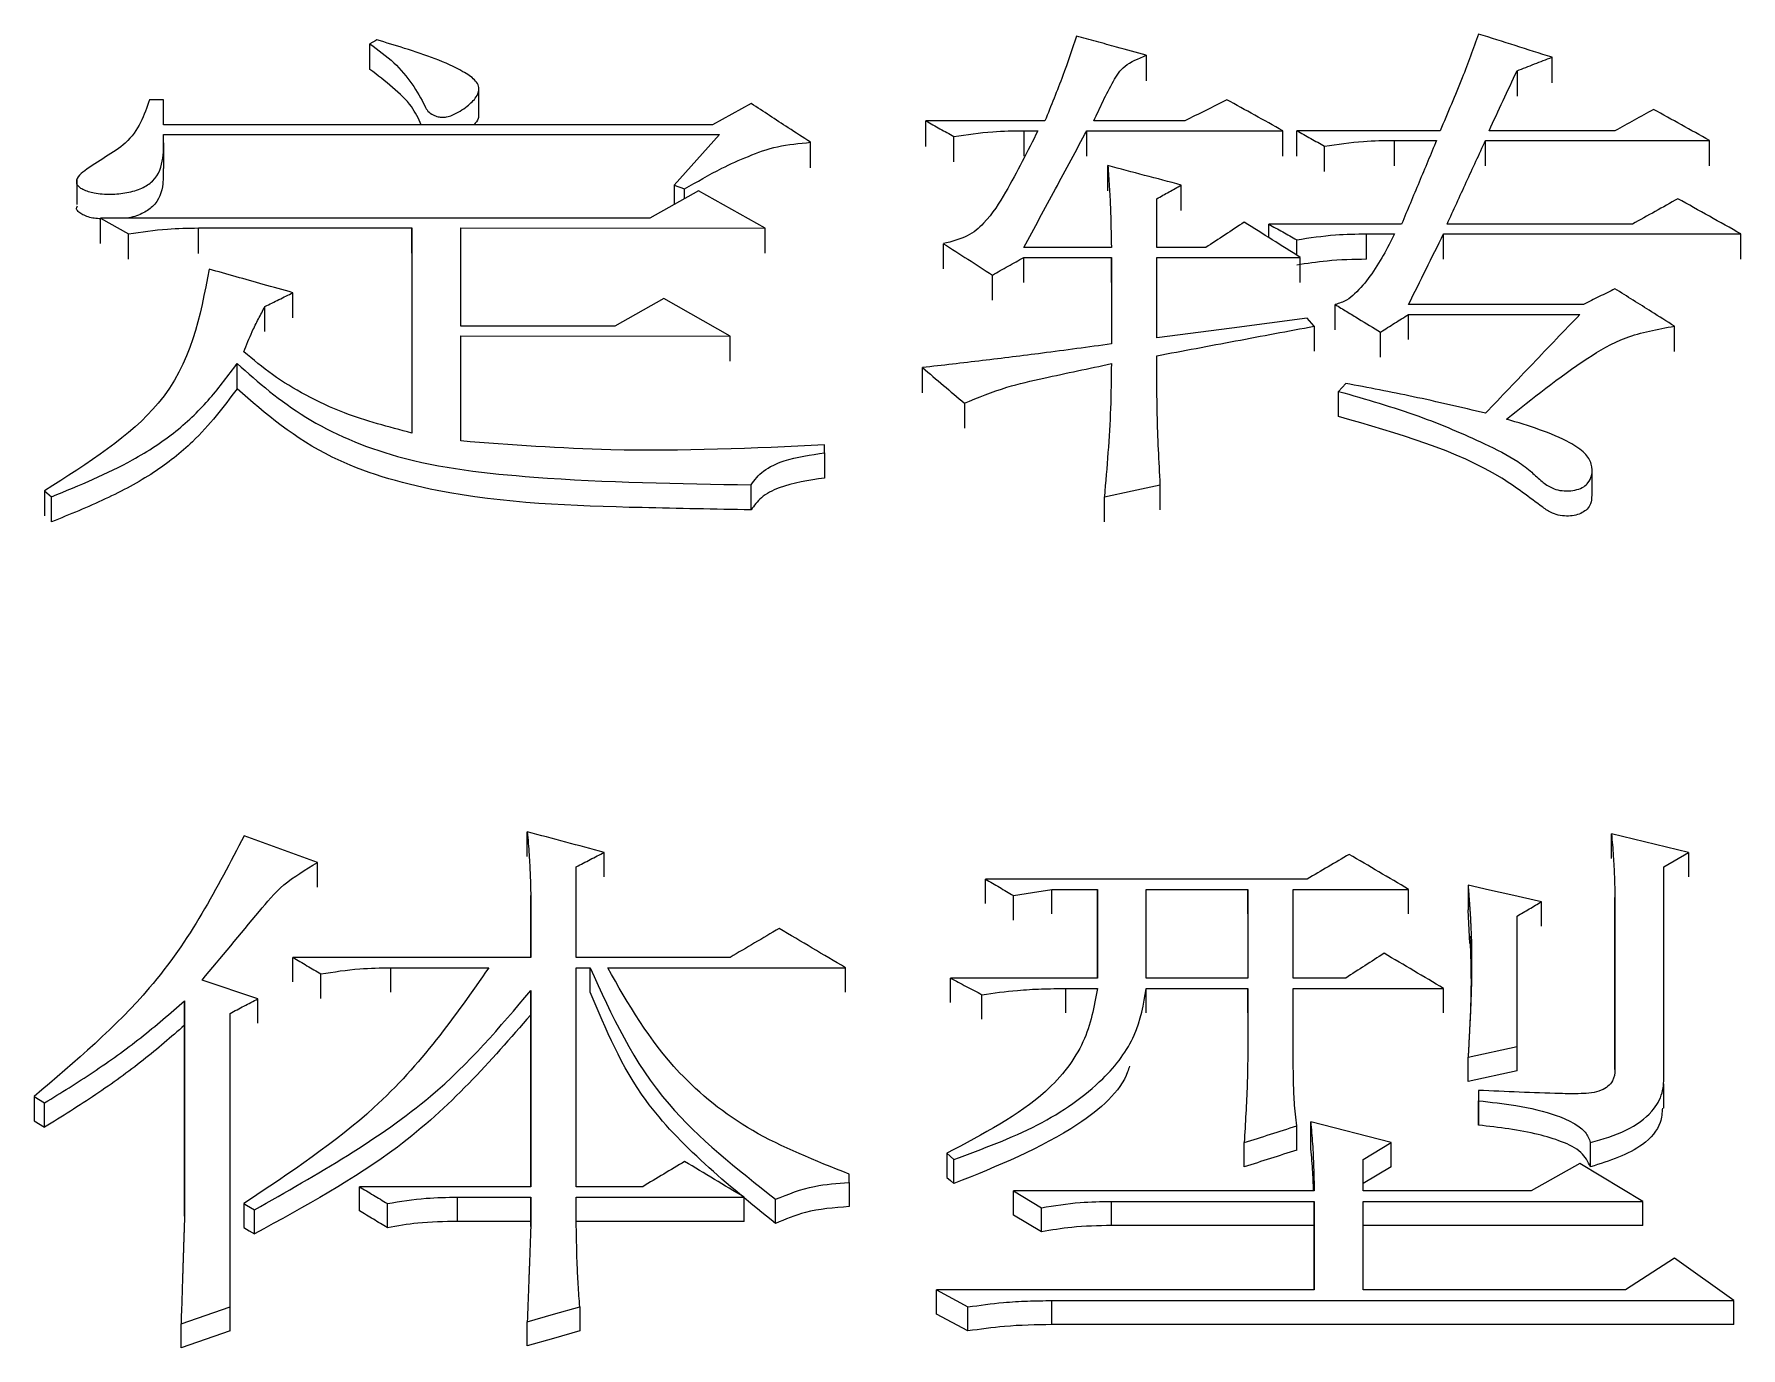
# Model space of a CAD drawing. Header units: millimetres. Extents: x 5659 to 7608, y 3628 to 5007.
# Drawn here: x 6105.18 to 6110.46, y 4828.08 to 4832.15 of the extents above; entities that cross this region are included whole.
import ezdxf

# ---------------------------------------------------------------- set-up
doc = ezdxf.new("R2010")
doc.units = ezdxf.units.MM

msp = doc.modelspace()

# ---------------------------------------------------------------- linework, layer by layer
at = {"color": 7, "linetype": 'Continuous', "lineweight": 25}
for p, q in [((6108.6199, 4832.0048), (6108.6199, 4832.0836)), ((6109.8746, 4831.9989), (6109.8746, 4832.0777)), ((6109.7664, 4832.0359), (6109.7664, 4831.9572)), ((6106.5555, 4831.9025), (6106.5555, 4831.9817)), ((6105.5801, 4831.9464), (6105.5368, 4831.9464)), ((6105.5801, 4831.8685), (6105.5801, 4831.9464)), ((6107.3974, 4831.9344), (6107.2784, 4831.8685)), ((6107.2784, 4831.8685), (6105.5801, 4831.8685)), ((6108.3061, 4831.8805), (6107.9383, 4831.8805)), ((6107.9383, 4831.8019), (6107.9383, 4831.8805)), ((6108.7388, 4831.8805), (6108.4575, 4831.8805)), ((6105.5801, 4831.8385), (6107.3001, 4831.8385)), ((6105.5813, 4831.7334), (6105.5813, 4831.8124)), ((6107.3001, 4831.8385), (6107.1594, 4831.6822)), ((6107.5813, 4831.7359), (6107.5813, 4831.8145)), ((6108.0248, 4831.7539), (6108.0248, 4831.8325)), ((6108.2411, 4831.8505), (6108.2844, 4831.8505)), ((6108.2411, 4831.8505), (6108.2411, 4831.7719)), ((6108.4359, 4831.8505), (6109.0416, 4831.8505)), ((6109.0416, 4831.7719), (6109.0416, 4831.8505)), ((6109.5284, 4831.8505), (6109.0849, 4831.8505)), ((6109.3878, 4831.8205), (6109.5176, 4831.8205)), ((6109.3878, 4831.7419), (6109.3878, 4831.8205)), ((6109.669, 4831.8205), (6110.3614, 4831.8205)), ((6110.0693, 4831.8505), (6109.6799, 4831.8505)), ((6110.3613, 4831.7419), (6110.3614, 4831.8205)), ((6109.1714, 4831.724), (6109.1714, 4831.8025)), ((6105.3124, 4831.701), (6105.3124, 4831.6221)), ((6108.5008, 4831.6639), (6108.5008, 4831.7423)), ((6107.2351, 4831.6641), (6107.0837, 4831.5796)), ((6107.1594, 4831.6822), (6107.1919, 4831.6701)), ((6107.1594, 4831.6822), (6107.1594, 4831.6218)), ((6107.1919, 4831.6399), (6107.1919, 4831.6701)), ((6107.4407, 4831.5493), (6107.2351, 4831.6641)), ((6108.7279, 4831.6038), (6108.7279, 4831.6821)), ((6108.6522, 4831.4888), (6108.6522, 4831.6399)), ((6105.3854, 4831.5796), (6105.4719, 4831.5312)), ((6107.0837, 4831.5796), (6105.3854, 4831.5796)), ((6105.3854, 4831.5014), (6105.3854, 4831.5796)), ((6105.6883, 4831.5494), (6106.3481, 4831.5494)), ((6105.6883, 4831.4707), (6105.6883, 4831.5494)), ((6106.3481, 4831.5494), (6106.3481, 4830.9151)), ((6106.3481, 4831.4712), (6106.3481, 4831.5494)), ((6106.4996, 4831.5494), (6107.4407, 4831.5493)), ((6106.4996, 4831.2457), (6106.4996, 4831.5494)), ((6107.4407, 4831.4711), (6107.4407, 4831.5493)), ((6109.4094, 4831.5614), (6108.9984, 4831.5614)), ((6108.9984, 4831.5198), (6108.9984, 4831.5614)), ((6110.1234, 4831.5614), (6109.5501, 4831.5614)), ((6105.4719, 4831.453), (6105.4719, 4831.5312)), ((6107.9923, 4831.4228), (6107.9923, 4831.5009)), ((6108.5116, 4831.4888), (6108.2412, 4831.4888)), ((6108.8037, 4831.4888), (6108.6522, 4831.4888)), ((6109.0849, 4831.4653), (6109.0849, 4831.513)), ((6109.3012, 4831.5312), (6109.3878, 4831.5312)), ((6109.3012, 4831.453), (6109.3012, 4831.5312)), ((6109.5392, 4831.5312), (6110.4587, 4831.5312)), ((6109.5392, 4831.453), (6109.5392, 4831.5312)), ((6110.4587, 4831.453), (6110.4587, 4831.5312)), ((6108.2412, 4831.4585), (6108.5116, 4831.4585)), ((6108.2412, 4831.3804), (6108.2412, 4831.4585)), ((6108.5116, 4831.4585), (6108.5116, 4831.1908)), ((6108.5116, 4831.3804), (6108.5116, 4831.4585)), ((6108.6522, 4831.4585), (6109.0957, 4831.4585)), ((6108.6522, 4831.2091), (6108.6522, 4831.4585)), ((6109.0957, 4831.3804), (6109.0957, 4831.4585)), ((6108.1438, 4831.3259), (6108.1438, 4831.4039)), ((6105.9803, 4831.2713), (6105.9803, 4831.3493)), ((6107.127, 4831.331), (6106.9755, 4831.2457)), ((6107.3325, 4831.2152), (6107.127, 4831.331)), ((6105.8938, 4831.2288), (6105.8938, 4831.3067)), ((6109.2038, 4831.2344), (6109.2038, 4831.3128)), ((6109.9719, 4831.3127), (6109.4311, 4831.3127)), ((6109.4311, 4831.2823), (6109.9611, 4831.2823)), ((6106.9755, 4831.2457), (6106.4996, 4831.2457)), ((6109.139, 4831.2457), (6109.1174, 4831.2701)), ((6109.139, 4831.2457), (6109.139, 4831.1679)), ((6109.3445, 4831.1496), (6109.3445, 4831.2274)), ((6110.2532, 4831.1678), (6110.2532, 4831.2457)), ((6106.4996, 4831.2153), (6107.3325, 4831.2152)), ((6106.4996, 4830.8905), (6106.4996, 4831.2153)), ((6107.3325, 4831.1374), (6107.3325, 4831.2152)), ((6105.8073, 4831.0517), (6105.8073, 4831.1298)), ((6107.9275, 4831.0398), (6107.9275, 4831.1175)), ((6109.2364, 4831.0685), (6109.2147, 4831.044)), ((6108.0571, 4831.0074), (6108.0571, 4830.9298)), ((6107.6246, 4830.8536), (6107.6246, 4830.8782)), ((6107.6246, 4830.8536), (6107.6246, 4830.7758)), ((6107.3974, 4830.6776), (6107.3974, 4830.7549)), ((6108.663, 4830.6776), (6108.663, 4830.7549)), ((6109.9988, 4830.7194), (6109.9988, 4830.7973)), ((6105.2123, 4830.7364), (6105.2123, 4830.6588)), ((6105.2123, 4830.7364), (6105.234, 4830.7179)), ((6105.234, 4830.6406), (6105.234, 4830.7179)), ((6108.49, 4830.6406), (6108.49, 4830.7178)), ((6106.056, 4829.5861), (6105.829, 4829.6686)), ((6106.7051, 4829.6052), (6106.7051, 4829.6813)), ((6110.2965, 4829.6178), (6110.0585, 4829.6749)), ((6110.0585, 4829.5988), (6110.0585, 4829.6749)), ((6106.056, 4829.5102), (6106.056, 4829.5861)), ((6106.9431, 4829.5418), (6106.9431, 4829.6179)), ((6110.2207, 4829.5734), (6110.2965, 4829.6178)), ((6110.2965, 4829.6178), (6110.2965, 4829.5418)), ((6106.8566, 4829.2929), (6106.8566, 4829.5734)), ((6110.2207, 4828.9332), (6110.2207, 4829.5734)), ((6106.7159, 4829.4844), (6106.7159, 4829.2929)), ((6106.7159, 4829.4085), (6106.7159, 4829.4844)), ((6108.2087, 4829.4085), (6108.2087, 4829.4843)), ((6108.3277, 4829.5034), (6108.4683, 4829.5034)), ((6108.3277, 4829.4275), (6108.3277, 4829.5034)), ((6108.4683, 4829.5034), (6108.4683, 4829.2289)), ((6108.4683, 4829.4275), (6108.4683, 4829.5034)), ((6108.6198, 4829.5034), (6108.9335, 4829.5034)), ((6108.6198, 4829.2288), (6108.6198, 4829.5034)), ((6108.9335, 4829.5034), (6108.9335, 4829.2288)), ((6108.9335, 4829.4275), (6108.9335, 4829.5034)), ((6109.0741, 4829.5034), (6109.4311, 4829.5034)), ((6109.0741, 4829.2288), (6109.0741, 4829.5034)), ((6109.4311, 4829.4275), (6109.4311, 4829.5034)), ((6109.615, 4829.5161), (6109.615, 4829.4401)), ((6108.4683, 4829.2289), (6108.4683, 4829.4274)), ((6109.6207, 4829.3358), (6109.615, 4829.4401)), ((6109.8421, 4829.3894), (6109.8421, 4829.4652)), ((6110.0693, 4829.478), (6110.0693, 4828.9461)), ((6110.0693, 4829.4021), (6110.0693, 4829.478)), ((6106.7159, 4829.2929), (6106.7159, 4829.4084)), ((6110.0693, 4828.946), (6110.0693, 4829.402)), ((6106.7159, 4829.2929), (6105.9804, 4829.2929)), ((6107.3325, 4829.2929), (6106.8566, 4829.2929)), ((6105.8722, 4829.1648), (6105.6991, 4829.2225)), ((6106.0669, 4829.1661), (6106.0669, 4829.2417)), ((6106.2832, 4829.2609), (6106.586, 4829.2609)), ((6106.2832, 4829.1853), (6106.2832, 4829.2609)), ((6106.8566, 4829.2609), (6106.8999, 4829.2609)), ((6106.8566, 4828.5836), (6106.8566, 4829.2609)), ((6106.8999, 4829.1853), (6106.8999, 4829.2609)), ((6106.9539, 4829.2609), (6107.6895, 4829.2609)), ((6107.6895, 4829.1853), (6107.6895, 4829.2609)), ((6108.4683, 4829.2289), (6108.014, 4829.2289)), ((6108.014, 4829.1533), (6108.014, 4829.2289)), ((6108.9335, 4829.2288), (6108.6198, 4829.2288)), ((6109.2364, 4829.2288), (6109.0741, 4829.2288)), ((6105.8722, 4829.0893), (6105.8722, 4829.1648)), ((6106.7159, 4829.1149), (6106.7159, 4829.1905)), ((6106.7159, 4829.1904), (6106.7159, 4828.5836)), ((6108.1114, 4829.102), (6108.1114, 4829.1776)), ((6108.371, 4829.1968), (6108.4683, 4829.1968)), ((6108.371, 4829.1212), (6108.371, 4829.1968)), ((6108.6197, 4829.1968), (6108.9335, 4829.1968)), ((6108.6197, 4829.1213), (6108.6197, 4829.1968)), ((6108.9335, 4829.1968), (6108.9335, 4828.9847)), ((6108.9335, 4829.1212), (6108.9335, 4829.1968)), ((6109.0741, 4829.1968), (6109.5393, 4829.1968)), ((6109.0741, 4828.9847), (6109.0741, 4829.1968)), ((6109.5393, 4829.1212), (6109.5393, 4829.1968)), ((6105.645, 4829.1584), (6105.645, 4828.4925)), ((6105.645, 4829.0828), (6105.645, 4829.1584)), ((6105.7857, 4828.2116), (6105.7857, 4829.1198)), ((6106.7159, 4828.5836), (6106.7159, 4829.1148)), ((6105.645, 4828.4925), (6105.645, 4829.0828)), ((6109.615, 4828.9847), (6109.7664, 4829.0169)), ((6109.7664, 4828.9416), (6109.7664, 4829.0169)), ((6109.615, 4828.9094), (6109.615, 4828.9847)), ((6109.7664, 4828.9416), (6109.615, 4828.9094)), ((6110.2202, 4828.8267), (6110.2202, 4828.902)), ((6105.1798, 4828.8623), (6105.2123, 4828.8428)), ((6105.1798, 4828.8623), (6105.1798, 4828.7871)), ((6109.6474, 4828.8816), (6109.6474, 4828.8493)), ((6109.6474, 4828.8816), (6109.6474, 4828.8064)), ((6109.6474, 4828.7741), (6109.6474, 4828.8493)), ((6105.2123, 4828.7677), (6105.2123, 4828.8428)), ((6105.1799, 4828.7871), (6105.2123, 4828.7677)), ((6109.0849, 4828.6966), (6109.0849, 4828.7717)), ((6109.377, 4828.7198), (6109.1282, 4828.7846)), ((6109.1282, 4828.7096), (6109.1282, 4828.7846)), ((6108.9227, 4828.6449), (6108.9227, 4828.7199)), ((6109.2905, 4828.668), (6109.377, 4828.7198)), ((6109.377, 4828.6449), (6109.377, 4828.7198)), ((6109.9936, 4828.6449), (6109.9936, 4828.7198)), ((6108.0032, 4828.6875), (6108.0248, 4828.668)), ((6108.0032, 4828.6875), (6108.0032, 4828.6125)), ((6109.2905, 4828.5706), (6109.2905, 4828.668)), ((6109.377, 4828.6449), (6109.2905, 4828.5931)), ((6109.9611, 4828.655), (6109.8097, 4828.5706)), ((6110.1558, 4828.538), (6109.9611, 4828.655)), ((6106.7159, 4828.5836), (6106.1859, 4828.5836)), ((6106.1859, 4828.5088), (6106.1859, 4828.5836)), ((6107.0621, 4828.5836), (6106.8566, 4828.5836)), ((6107.7003, 4828.5966), (6107.7003, 4828.6225)), ((6107.7003, 4828.5966), (6107.7003, 4828.5218)), ((6105.8288, 4828.5316), (6105.8288, 4828.4569)), ((6106.2724, 4828.4568), (6106.2724, 4828.5316)), ((6106.4888, 4828.5511), (6106.7159, 4828.5511)), ((6106.4888, 4828.4763), (6106.4888, 4828.5511)), ((6106.7159, 4828.5511), (6106.7159, 4828.4599)), ((6106.7159, 4828.4763), (6106.7159, 4828.5511)), ((6106.8566, 4828.5511), (6107.3758, 4828.5511)), ((6106.8566, 4828.4795), (6106.8566, 4828.5511)), ((6107.3758, 4828.4763), (6107.3758, 4828.5511)), ((6107.4731, 4828.4698), (6107.4731, 4828.5446)), ((6108.2087, 4828.5706), (6108.2953, 4828.5185)), ((6109.139, 4828.5706), (6108.2087, 4828.5706)), ((6108.5116, 4828.5381), (6109.139, 4828.538)), ((6108.5116, 4828.4633), (6108.5116, 4828.5381)), ((6109.139, 4828.538), (6109.139, 4828.264)), ((6109.139, 4828.4633), (6109.139, 4828.538)), ((6109.8097, 4828.5706), (6109.2905, 4828.5706)), ((6109.2905, 4828.538), (6110.1558, 4828.538)), ((6109.2905, 4828.264), (6109.2905, 4828.538)), ((6110.1558, 4828.4633), (6110.1558, 4828.538)), ((6105.8613, 4828.4374), (6105.8613, 4828.5121)), ((6108.2953, 4828.4438), (6108.2087, 4828.4958)), ((6108.2953, 4828.4438), (6108.2953, 4828.5185)), ((6106.7159, 4828.4763), (6106.4888, 4828.4763)), ((6106.7159, 4828.4599), (6106.7159, 4828.4763)), ((6107.3758, 4828.4763), (6106.8566, 4828.4763)), ((6109.139, 4828.4633), (6108.5116, 4828.4633)), ((6109.139, 4828.264), (6109.139, 4828.4633)), ((6110.1558, 4828.4633), (6109.2905, 4828.4633)), ((6110.2532, 4828.362), (6110.1018, 4828.264)), ((6110.4371, 4828.2312), (6110.2532, 4828.362)), ((6107.9708, 4828.264), (6108.0681, 4828.2116)), ((6109.139, 4828.264), (6107.9708, 4828.264)), ((6108.3277, 4828.1569), (6108.3277, 4828.2312)), ((6108.3277, 4828.2312), (6110.4371, 4828.2312)), ((6110.1018, 4828.264), (6109.2905, 4828.264)), ((6110.4371, 4828.1569), (6110.4371, 4828.2312)), ((6105.6342, 4828.1592), (6105.7857, 4828.2116)), ((6105.7857, 4828.1373), (6105.7857, 4828.2116)), ((6106.7051, 4828.0915), (6106.7051, 4828.1657)), ((6106.8674, 4828.2116), (6106.8674, 4828.1373)), ((6108.0681, 4828.1373), (6107.9708, 4828.1896)), ((6108.0681, 4828.1373), (6108.0681, 4828.2116)), ((6105.6342, 4828.0849), (6105.6342, 4828.1592)), ((6105.7857, 4828.1373), (6105.6342, 4828.0849)), ((6110.4371, 4828.1569), (6108.3277, 4828.1569))]:
    msp.add_line(p, q, dxfattribs=at)
at = {"color": 7, "linetype": 'Continuous', "lineweight": 25, "flags": 128}
for points in [[(6106.24, 4832.1314), (6106.2335, 4832.1278), (6106.227, 4832.1242), (6106.2184, 4832.1195)], [(6106.2184, 4832.0401), (6106.2184, 4832.0679), (6106.2184, 4832.0937), (6106.2184, 4832.1195)], [(6108.4359, 4831.7719), (6108.4359, 4831.7914), (6108.4359, 4831.8114), (6108.4359, 4831.8505)], [(6109.0849, 4831.7719), (6109.0849, 4831.7914), (6109.0849, 4831.8114), (6109.0849, 4831.8505)], [(6109.669, 4831.7419), (6109.669, 4831.7614), (6109.669, 4831.7814), (6109.669, 4831.8205)], [(6109.4311, 4831.2044), (6109.4311, 4831.2237), (6109.4311, 4831.2435), (6109.4311, 4831.2823)], [(6109.1174, 4831.2701), (6108.8848, 4831.2396), (6108.6522, 4831.2091)], [(6109.2147, 4830.9664), (6109.2147, 4830.9855), (6109.2147, 4831.005), (6109.2147, 4831.0245), (6109.2147, 4831.044)], [(6108.49, 4830.7178), (6108.5765, 4830.7364), (6108.663, 4830.7549)], [(6109.1174, 4829.5352), (6108.6198, 4829.5352), (6108.1222, 4829.5352)], [(6108.1222, 4829.4593), (6108.1222, 4829.4782), (6108.1222, 4829.4972), (6108.1222, 4829.5352)], [(6108.2087, 4829.4843), (6108.2682, 4829.4939), (6108.3277, 4829.5034)], [(6109.8421, 4829.4652), (6109.7476, 4829.4864), (6109.6813, 4829.5013), (6109.615, 4829.5161)], [(6105.9804, 4829.2172), (6105.9804, 4829.2361), (6105.9804, 4829.255), (6105.9804, 4829.2929)], [(6108.0248, 4828.5931), (6108.0248, 4828.6209), (6108.0248, 4828.6444), (6108.0248, 4828.668)], [(6108.0032, 4828.6125), (6108.014, 4828.6028), (6108.0248, 4828.5931)], [(6105.8289, 4828.5316), (6105.8371, 4828.5267), (6105.8492, 4828.5194), (6105.8613, 4828.5121)], [(6108.2087, 4828.4958), (6108.2087, 4828.5145), (6108.2087, 4828.5332), (6108.2087, 4828.5706)], [(6105.8289, 4828.4569), (6105.8371, 4828.452), (6105.8453, 4828.447), (6105.8613, 4828.4374)], [(6107.9708, 4828.1896), (6107.9708, 4828.2082), (6107.9708, 4828.2268), (6107.9708, 4828.264)], [(6106.7051, 4828.1657), (6106.7863, 4828.1887), (6106.8674, 4828.2116)], [(6106.8674, 4828.1373), (6106.7863, 4828.1144), (6106.7051, 4828.0915)]]:
    msp.add_lwpolyline(points, dxfattribs=at)
at = {"color": 7, "linetype": 'Continuous', "lineweight": 25}
for points, knots in [([(6106.2184, 4832.1195), (6106.2443, 4832.1003), (6106.3213, 4832.0431), (6106.3681, 4831.9681), (6106.3963, 4831.9105), (6106.4118, 4831.8996), (6106.4279, 4831.8934), (6106.4425, 4831.8913), (6106.4578, 4831.8927), (6106.4863, 4831.9028), (6106.5177, 4831.9241), (6106.5469, 4831.9504), (6106.5566, 4831.9739), (6106.5546, 4831.9925), (6106.5388, 4832.0131), (6106.4695, 4832.0576), (6106.3616, 4832.0946), (6106.2686, 4832.1227), (6106.24, 4832.1314)], [0, 0, 0, 0, 0.115812, 0.344661, 0.368828, 0.393191, 0.409898, 0.422378, 0.434924, 0.453159, 0.514674, 0.56658, 0.599651, 0.625811, 0.651928, 0.703899, 0.908913, 1, 1, 1, 1]), ([(6108.4034, 4832.1432), (6108.39, 4832.1024), (6108.3688, 4832.038), (6108.3346, 4831.9506), (6108.3156, 4831.9038), (6108.3061, 4831.8805)], [0, 0, 0, 0, 0.465077, 0.732515, 1, 1, 1, 1]), ([(6108.6198, 4832.0837), (6108.5891, 4832.0921), (6108.5377, 4832.1063), (6108.4656, 4832.1261), (6108.4241, 4832.1375), (6108.4034, 4832.1432)], [0, 0, 0, 0, 0.425233, 0.712616, 1, 1, 1, 1]), ([(6109.6474, 4832.1492), (6109.6311, 4832.104), (6109.6048, 4832.0316), (6109.5635, 4831.9322), (6109.5401, 4831.8777), (6109.5284, 4831.8505)], [0, 0, 0, 0, 0.452168, 0.726066, 1, 1, 1, 1]), ([(6109.8746, 4832.0777), (6109.8367, 4832.0896), (6109.761, 4832.1135), (6109.6853, 4832.1373), (6109.6474, 4832.1492)], [0, 0, 0, 0, 0.499999, 1, 1, 1, 1]), ([(6108.4575, 4831.8805), (6108.4762, 4831.9215), (6108.5024, 4831.9789), (6108.5474, 4832.0539), (6108.5954, 4832.0736), (6108.6198, 4832.0836)], [0, 0, 0, 0, 0.554938, 0.774738, 1, 1, 1, 1]), ([(6109.7664, 4832.0359), (6109.7844, 4832.0429), (6109.8205, 4832.0568), (6109.8565, 4832.0707), (6109.8746, 4832.0777)], [0, 0, 0, 0, 0.499998, 1, 1, 1, 1]), ([(6106.3774, 4831.8685), (6106.3686, 4831.8877), (6106.3494, 4831.9292), (6106.2896, 4831.9855), (6106.2423, 4832.0218), (6106.2184, 4832.0401)], [0, 0, 0, 0, 0.29834, 0.645894, 1, 1, 1, 1]), ([(6109.6799, 4831.8505), (6109.6943, 4831.8814), (6109.7231, 4831.9434), (6109.752, 4832.0051), (6109.7664, 4832.0359)], [0, 0, 0, 0, 0.499999, 1, 1, 1, 1]), ([(6105.5368, 4831.9464), (6105.5204, 4831.8985), (6105.4906, 4831.812), (6105.366, 4831.7516), (6105.3146, 4831.7091), (6105.3076, 4831.6901), (6105.3173, 4831.6767), (6105.3355, 4831.666), (6105.3687, 4831.656), (6105.4165, 4831.6522), (6105.4673, 4831.6575), (6105.5141, 4831.6705), (6105.5641, 4831.7049), (6105.5816, 4831.7657), (6105.5806, 4831.8143), (6105.5801, 4831.8385)], [0, 0, 0, 0, 0.230315, 0.416653, 0.453363, 0.487574, 0.504133, 0.522235, 0.561764, 0.612067, 0.663426, 0.714082, 0.762172, 0.881162, 1, 1, 1, 1]), ([(6107.5813, 4831.8145), (6107.5583, 4831.8295), (6107.5161, 4831.8571), (6107.4548, 4831.897), (6107.4165, 4831.9219), (6107.3974, 4831.9344)], [0, 0, 0, 0, 0.375947, 0.687973, 1, 1, 1, 1]), ([(6108.8686, 4831.9463), (6108.8469, 4831.9354), (6108.8037, 4831.9134), (6108.7604, 4831.8914), (6108.7388, 4831.8805)], [0, 0, 0, 0, 0.4999982, 1, 1, 1, 1]), ([(6109.0416, 4831.8505), (6109.0128, 4831.8665), (6108.9551, 4831.8984), (6108.8974, 4831.9304), (6108.8686, 4831.9463)], [0, 0, 0, 0, 0.5, 1, 1, 1, 1]), ([(6110.1883, 4831.9164), (6110.1684, 4831.9054), (6110.1288, 4831.8834), (6110.0891, 4831.8615), (6110.0693, 4831.8505)], [0, 0, 0, 0, 0.4999981, 1, 1, 1, 1]), ([(6110.3614, 4831.8205), (6110.3325, 4831.8365), (6110.2748, 4831.8685), (6110.2171, 4831.9004), (6110.1883, 4831.9164)], [0, 0, 0, 0, 0.5, 1, 1, 1, 1]), ([(6106.5546, 4831.902), (6106.5546, 4831.8973), (6106.5546, 4831.8855), (6106.5458, 4831.8748), (6106.5405, 4831.8685)], [0, 0, 0, 0, 0.4024665, 1, 1, 1, 1]), ([(6107.9383, 4831.8805), (6107.9527, 4831.8725), (6107.9815, 4831.8565), (6108.0104, 4831.8405), (6108.0248, 4831.8325)], [0, 0, 0, 0, 0.5, 1, 1, 1, 1]), ([(6107.1919, 4831.6701), (6107.2294, 4831.6921), (6107.2915, 4831.7285), (6107.3882, 4831.7719), (6107.4778, 4831.8049), (6107.5466, 4831.8112), (6107.5813, 4831.8145)], [0, 0, 0, 0, 0.334836, 0.553745, 0.775373, 1, 1, 1, 1]), ([(6108.2844, 4831.8505), (6108.2525, 4831.7868), (6108.2038, 4831.6897), (6108.1357, 4831.5792), (6108.0699, 4831.5208), (6108.0185, 4831.5076), (6107.9924, 4831.501)], [0, 0, 0, 0, 0.493627, 0.751972, 0.874128, 1, 1, 1, 1]), ([(6108.0248, 4831.8325), (6108.0646, 4831.8385), (6108.1357, 4831.8491), (6108.2089, 4831.8501), (6108.2411, 4831.8505)], [0, 0, 0, 0, 0.558835, 1, 1, 1, 1]), ([(6108.2412, 4831.4888), (6108.2736, 4831.5493), (6108.3385, 4831.6703), (6108.4034, 4831.7904), (6108.4359, 4831.8505)], [0, 0, 0, 0, 0.5, 1, 1, 1, 1]), ([(6109.0849, 4831.8505), (6109.0993, 4831.8425), (6109.1282, 4831.8265), (6109.157, 4831.8105), (6109.1714, 4831.8025)], [0, 0, 0, 0, 0.5, 1, 1, 1, 1]), ([(6109.1714, 4831.8025), (6109.2112, 4831.8084), (6109.2823, 4831.8191), (6109.3555, 4831.8201), (6109.3878, 4831.8205)], [0, 0, 0, 0, 0.558835, 1, 1, 1, 1]), ([(6109.5176, 4831.8205), (6109.4996, 4831.7774), (6109.4635, 4831.6913), (6109.4275, 4831.6047), (6109.4094, 4831.5614)], [0, 0, 0, 0, 0.4999999, 1, 1, 1, 1]), ([(6109.5501, 4831.5614), (6109.5699, 4831.6047), (6109.6095, 4831.6913), (6109.6492, 4831.7774), (6109.669, 4831.8205)], [0, 0, 0, 0, 0.5000001, 1, 1, 1, 1]), ([(6105.5792, 4831.733), (6105.5794, 4831.7175), (6105.5797, 4831.6778), (6105.5641, 4831.6257), (6105.5139, 4831.5922), (6105.4822, 4831.5814), (6105.4638, 4831.5797), (6105.4622, 4831.5796)], [0, 0, 0, 0, 0.25392, 0.65271, 0.81396, 0.983894, 1, 1, 1, 1]), ([(6108.5008, 4831.7423), (6108.5024, 4831.7209), (6108.5055, 4831.678), (6108.51, 4831.5935), (6108.5109, 4831.5304), (6108.5116, 4831.4888)], [0, 0, 0, 0, 0.254777, 0.50956, 1, 1, 1, 1]), ([(6108.7279, 4831.6821), (6108.6901, 4831.6922), (6108.6144, 4831.7123), (6108.5386, 4831.7323), (6108.5008, 4831.7423)], [0, 0, 0, 0, 0.499999, 1, 1, 1, 1]), ([(6108.6522, 4831.6399), (6108.6648, 4831.647), (6108.6901, 4831.661), (6108.7153, 4831.6751), (6108.7279, 4831.6821)], [0, 0, 0, 0, 0.5000006, 1, 1, 1, 1]), ([(6105.3854, 4831.5777), (6105.3788, 4831.578), (6105.3591, 4831.5792), (6105.3354, 4831.5873), (6105.3176, 4831.5978), (6105.3091, 4831.608), (6105.3123, 4831.6149), (6105.3138, 4831.6184)], [0, 0, 0, 0, 0.176499, 0.533205, 0.696493, 0.845795, 1, 1, 1, 1]), ([(6110.264, 4831.6399), (6110.2406, 4831.6268), (6110.1937, 4831.6007), (6110.1468, 4831.5745), (6110.1234, 4831.5614)], [0, 0, 0, 0, 0.499999, 1, 1, 1, 1]), ([(6110.4587, 4831.5312), (6110.4263, 4831.5493), (6110.3614, 4831.5856), (6110.2964, 4831.6218), (6110.264, 4831.6399)], [0, 0, 0, 0, 0.5, 1, 1, 1, 1]), ([(6105.4719, 4831.5312), (6105.5117, 4831.5372), (6105.5828, 4831.548), (6105.656, 4831.5489), (6105.6883, 4831.5494)], [0, 0, 0, 0, 0.558835, 1, 1, 1, 1]), ([(6108.9227, 4831.5675), (6108.9028, 4831.5544), (6108.8632, 4831.5282), (6108.8235, 4831.5019), (6108.8037, 4831.4888)], [0, 0, 0, 0, 0.499998, 1, 1, 1, 1]), ([(6109.0957, 4831.4585), (6109.0669, 4831.4767), (6109.0092, 4831.513), (6108.9515, 4831.5493), (6108.9227, 4831.5675)], [0, 0, 0, 0, 0.5, 1, 1, 1, 1]), ([(6108.9984, 4831.5614), (6109.0128, 4831.5534), (6109.0416, 4831.5372), (6109.0705, 4831.5211), (6109.0849, 4831.513)], [0, 0, 0, 0, 0.5, 1, 1, 1, 1]), ([(6107.9923, 4831.5009), (6108.0176, 4831.4848), (6108.0681, 4831.4525), (6108.1186, 4831.4201), (6108.1438, 4831.4039)], [0, 0, 0, 0, 0.5, 1, 1, 1, 1]), ([(6109.0849, 4831.513), (6109.1247, 4831.519), (6109.1958, 4831.5298), (6109.269, 4831.5308), (6109.3012, 4831.5312)], [0, 0, 0, 0, 0.558835, 1, 1, 1, 1]), ([(6109.3878, 4831.5312), (6109.365, 4831.4867), (6109.332, 4831.4226), (6109.2763, 4831.3557), (6109.2408, 4831.3243), (6109.2163, 4831.3166), (6109.2039, 4831.3128)], [0, 0, 0, 0, 0.5541785, 0.8003972, 0.8992106, 1, 1, 1, 1]), ([(6109.4311, 4831.3127), (6109.4491, 4831.3492), (6109.4852, 4831.4222), (6109.5212, 4831.4948), (6109.5392, 4831.5312)], [0, 0, 0, 0, 0.5, 1, 1, 1, 1]), ([(6108.1438, 4831.4039), (6108.16, 4831.413), (6108.1925, 4831.4312), (6108.2249, 4831.4494), (6108.2412, 4831.4585)], [0, 0, 0, 0, 0.500002, 1, 1, 1, 1]), ([(6109.3012, 4831.4525), (6109.2602, 4831.4518), (6109.1869, 4831.4505), (6109.116, 4831.4393), (6109.0849, 4831.4344)], [0, 0, 0, 0, 0.561085, 1, 1, 1, 1]), ([(6105.7207, 4831.4221), (6105.6936, 4831.2763), (6105.6446, 4831.012), (6105.3461, 4830.8217), (6105.2123, 4830.7364)], [0, 0, 0, 0, 0.551895, 1, 1, 1, 1]), ([(6105.9803, 4831.3493), (6105.9497, 4831.3579), (6105.8911, 4831.3743), (6105.8045, 4831.3986), (6105.7486, 4831.4143), (6105.7207, 4831.4222)], [0, 0, 0, 0, 0.354383, 0.677192, 1, 1, 1, 1]), ([(6105.8938, 4831.3067), (6105.9082, 4831.3138), (6105.9371, 4831.328), (6105.9659, 4831.3422), (6105.9803, 4831.3493)], [0, 0, 0, 0, 0.499998, 1, 1, 1, 1]), ([(6110.0693, 4831.3614), (6110.0531, 4831.3533), (6110.0206, 4831.337), (6109.9882, 4831.3208), (6109.9719, 4831.3127)], [0, 0, 0, 0, 0.5, 1, 1, 1, 1]), ([(6110.2532, 4831.2457), (6110.2295, 4831.2606), (6110.1871, 4831.2873), (6110.1257, 4831.3259), (6110.0881, 4831.3495), (6110.0693, 4831.3614)], [0, 0, 0, 0, 0.386049, 0.693024, 1, 1, 1, 1]), ([(6105.8289, 4831.1664), (6105.837, 4831.1874), (6105.8501, 4831.2216), (6105.8735, 4831.2681), (6105.887, 4831.2938), (6105.8938, 4831.3067)], [0, 0, 0, 0, 0.443144, 0.721519, 1, 1, 1, 1]), ([(6109.2039, 4831.3127), (6109.2159, 4831.3054), (6109.24, 4831.2908), (6109.2869, 4831.2624), (6109.3218, 4831.2412), (6109.3445, 4831.2274)], [0, 0, 0, 0, 0.257094, 0.5141879, 1, 1, 1, 1]), ([(6109.3445, 4831.2274), (6109.359, 4831.2366), (6109.3878, 4831.2549), (6109.4166, 4831.2731), (6109.4311, 4831.2823)], [0, 0, 0, 0, 0.500001, 1, 1, 1, 1]), ([(6109.9611, 4831.2823), (6109.9124, 4831.2315), (6109.8151, 4831.1298), (6109.7177, 4831.0276), (6109.669, 4830.9765)], [0, 0, 0, 0, 0.5, 1, 1, 1, 1]), ([(6108.6522, 4831.1542), (6108.7334, 4831.1694), (6108.8956, 4831.2), (6109.0579, 4831.2305), (6109.139, 4831.2457)], [0, 0, 0, 0, 0.5, 1, 1, 1, 1]), ([(6109.734, 4830.9581), (6109.814, 4831.0223), (6109.926, 4831.1121), (6110.0983, 4831.2174), (6110.2012, 4831.2362), (6110.2532, 4831.2457)], [0, 0, 0, 0, 0.5534418, 0.7739919, 1, 1, 1, 1]), ([(6108.5116, 4831.1908), (6108.4405, 4831.1811), (6108.308, 4831.1629), (6108.1131, 4831.1389), (6107.9893, 4831.1246), (6107.9275, 4831.1175)], [0, 0, 0, 0, 0.366425, 0.683185, 1, 1, 1, 1]), ([(6105.234, 4830.7179), (6105.3203, 4830.7535), (6105.4614, 4830.8117), (6105.6229, 4830.9183), (6105.7271, 4831.021), (6105.7807, 4831.0936), (6105.8073, 4831.1298)], [0, 0, 0, 0, 0.347372, 0.56793, 0.785018, 1, 1, 1, 1]), ([(6105.8073, 4831.1298), (6105.8734, 4831.072), (6106.0062, 4830.9557), (6106.3214, 4830.8189), (6106.8054, 4830.7644), (6107.1736, 4830.7585), (6107.3974, 4830.7549)], [0, 0, 0, 0, 0.1896226, 0.3813011, 0.6238123, 1, 1, 1, 1]), ([(6106.3481, 4830.9151), (6106.2766, 4830.9337), (6106.1595, 4830.9642), (6106.0196, 4831.0306), (6105.9144, 4831.0939), (6105.8573, 4831.1423), (6105.8289, 4831.1664)], [0, 0, 0, 0, 0.34637, 0.567178, 0.784978, 1, 1, 1, 1]), ([(6107.9275, 4831.1175), (6107.9491, 4831.0992), (6107.9923, 4831.0625), (6108.0355, 4831.0257), (6108.0571, 4831.0074)], [0, 0, 0, 0, 0.5, 1, 1, 1, 1]), ([(6108.0571, 4831.0074), (6108.0999, 4831.0251), (6108.177, 4831.057), (6108.3336, 4831.092), (6108.442, 4831.115), (6108.5116, 4831.1297)], [0, 0, 0, 0, 0.308167, 0.555958, 1, 1, 1, 1]), ([(6108.5116, 4831.1297), (6108.5111, 4831.0836), (6108.5102, 4830.9921), (6108.5018, 4830.8548), (6108.4939, 4830.7635), (6108.49, 4830.7178)], [0, 0, 0, 0, 0.337206, 0.668546, 1, 1, 1, 1]), ([(6108.663, 4830.7549), (6108.6591, 4830.8279), (6108.655, 4830.9027), (6108.6535, 4830.9792), (6108.6534, 4830.9848), (6108.6533, 4830.9905), (6108.6532, 4830.9962), (6108.6531, 4831.0018), (6108.653, 4831.0075), (6108.6529, 4831.0131), (6108.6529, 4831.0188), (6108.6528, 4831.0263), (6108.6527, 4831.0338), (6108.6526, 4831.0414), (6108.6526, 4831.047), (6108.6526, 4831.0527), (6108.6525, 4831.0583), (6108.6525, 4831.0639), (6108.6524, 4831.0696), (6108.6524, 4831.0752), (6108.6524, 4831.0828), (6108.6524, 4831.0903), (6108.6523, 4831.0978), (6108.6523, 4831.1034), (6108.6523, 4831.1091), (6108.6523, 4831.1147), (6108.6523, 4831.1204), (6108.6523, 4831.126), (6108.6523, 4831.1316), (6108.6522, 4831.1373), (6108.6522, 4831.1448), (6108.6522, 4831.1504), (6108.6522, 4831.1542)], [0, 0, 0, 0, 0.54643, 0.560604, 0.574777, 0.588951, 0.603124, 0.617298, 0.631471, 0.645645, 0.659818, 0.673992, 0.702339, 0.716512, 0.730686, 0.744859, 0.759033, 0.773206, 0.78738, 0.801553, 0.815726, 0.844073, 0.858247, 0.87242, 0.886594, 0.900767, 0.914941, 0.929114, 0.943288, 0.957461, 0.971635, 1, 1, 1, 1]), ([(6109.669, 4830.9765), (6109.6318, 4830.9852), (6109.5573, 4831.0027), (6109.4139, 4831.0349), (6109.3061, 4831.0553), (6109.2364, 4831.0685)], [0, 0, 0, 0, 0.260983, 0.521979, 1, 1, 1, 1]), ([(6105.8073, 4831.0517), (6105.7651, 4830.9959), (6105.6953, 4830.9034), (6105.5528, 4830.7893), (6105.4014, 4830.7087), (6105.29, 4830.6632), (6105.234, 4830.6403)], [0, 0, 0, 0, 0.332711, 0.551426, 0.774321, 1, 1, 1, 1]), ([(6107.3974, 4830.6773), (6107.2852, 4830.6794), (6106.9604, 4830.6854), (6106.5092, 4830.7013), (6106.0576, 4830.8353), (6105.8963, 4830.9747), (6105.8073, 4831.0517)], [0, 0, 0, 0, 0.188584, 0.546058, 0.749485, 1, 1, 1, 1]), ([(6109.2147, 4831.044), (6109.2986, 4831.0198), (6109.4566, 4830.9744), (6109.6373, 4830.8967), (6109.7557, 4830.8387), (6109.8103, 4830.7961), (6109.8402, 4830.7664), (6109.8691, 4830.7463), (6109.8987, 4830.7368), (6109.9258, 4830.7351), (6109.9519, 4830.7389), (6109.9731, 4830.7479), (6109.9893, 4830.763), (6109.9999, 4830.7871), (6109.9996, 4830.8195), (6109.9771, 4830.8562), (6109.8929, 4830.91), (6109.8031, 4830.9372), (6109.734, 4830.9581)], [0, 0, 0, 0, 0.197358, 0.371625, 0.468384, 0.517135, 0.556849, 0.588366, 0.607485, 0.626642, 0.645535, 0.663735, 0.679959, 0.706516, 0.74747, 0.788159, 0.837188, 1, 1, 1, 1]), ([(6109.9971, 4830.7192), (6109.9968, 4830.7114), (6109.9962, 4830.6978), (6109.9849, 4830.6805), (6109.9692, 4830.6681), (6109.9487, 4830.6607), (6109.925, 4830.6576), (6109.8996, 4830.6592), (6109.8708, 4830.6678), (6109.8127, 4830.709), (6109.6409, 4830.8442), (6109.3981, 4830.9136), (6109.2147, 4830.966)], [0, 0, 0, 0, 0.036286, 0.063911, 0.086825, 0.10978, 0.132692, 0.158074, 0.184397, 0.225607, 0.415046, 1, 1, 1, 1]), ([(6107.6246, 4830.8782), (6107.4041, 4830.8679), (6107.0281, 4830.8505), (6106.6542, 4830.8788), (6106.4996, 4830.8905)], [0, 0, 0, 0, 0.586461, 1, 1, 1, 1]), ([(6107.3974, 4830.7549), (6107.4086, 4830.7699), (6107.4313, 4830.8005), (6107.5123, 4830.8378), (6107.5817, 4830.8475), (6107.6246, 4830.8536)], [0, 0, 0, 0, 0.268929, 0.548046, 1, 1, 1, 1]), ([(6107.6246, 4830.7758), (6107.5756, 4830.7688), (6107.5024, 4830.7583), (6107.4261, 4830.7177), (6107.4067, 4830.6904), (6107.3974, 4830.6773)], [0, 0, 0, 0, 0.513331, 0.76592, 1, 1, 1, 1]), ([(6105.829, 4829.6686), (6105.7455, 4829.5072), (6105.5952, 4829.2168), (6105.3076, 4828.9713), (6105.1798, 4828.8623)], [0, 0, 0, 0, 0.555605, 1, 1, 1, 1]), ([(6106.7051, 4829.6813), (6106.7072, 4829.6576), (6106.7111, 4829.613), (6106.7143, 4829.5473), (6106.7154, 4829.5053), (6106.7159, 4829.4844)], [0, 0, 0, 0, 0.362394, 0.681159, 1, 1, 1, 1]), ([(6106.9431, 4829.6179), (6106.9034, 4829.6284), (6106.8241, 4829.6496), (6106.7448, 4829.6707), (6106.7051, 4829.6813)], [0, 0, 0, 0, 0.5, 1, 1, 1, 1]), ([(6110.0585, 4829.6749), (6110.0606, 4829.6521), (6110.0646, 4829.6079), (6110.0678, 4829.5422), (6110.0688, 4829.4994), (6110.0693, 4829.478)], [0, 0, 0, 0, 0.349385, 0.674644, 1, 1, 1, 1]), ([(6105.6991, 4829.2225), (6105.7583, 4829.2933), (6105.8409, 4829.3921), (6105.9462, 4829.5209), (6106.0193, 4829.5643), (6106.056, 4829.5861)], [0, 0, 0, 0, 0.557651, 0.777477, 1, 1, 1, 1]), ([(6106.8566, 4829.5734), (6106.871, 4829.5808), (6106.8998, 4829.5956), (6106.9287, 4829.6105), (6106.9431, 4829.6179)], [0, 0, 0, 0, 0.499999, 1, 1, 1, 1]), ([(6109.2472, 4829.6115), (6109.2256, 4829.5988), (6109.1823, 4829.5734), (6109.139, 4829.548), (6109.1174, 4829.5352)], [0, 0, 0, 0, 0.499998, 1, 1, 1, 1]), ([(6109.4311, 4829.5034), (6109.4004, 4829.5214), (6109.3391, 4829.5575), (6109.2778, 4829.5935), (6109.2472, 4829.6115)], [0, 0, 0, 0, 0.5, 1, 1, 1, 1]), ([(6108.1222, 4829.5352), (6108.1366, 4829.5268), (6108.1655, 4829.5098), (6108.1943, 4829.4928), (6108.2087, 4829.4843)], [0, 0, 0, 0, 0.4999987, 1, 1, 1, 1]), ([(6109.615, 4829.5161), (6109.6151, 4829.5141), (6109.6155, 4829.51), (6109.6159, 4829.5039), (6109.6164, 4829.4978), (6109.6169, 4829.4916), (6109.6173, 4829.4855), (6109.6178, 4829.4794), (6109.6183, 4829.4732), (6109.6186, 4829.4681), (6109.619, 4829.463), (6109.6194, 4829.4579), (6109.62, 4829.4497), (6109.6205, 4829.4416), (6109.6212, 4829.4313), (6109.6218, 4829.4211), (6109.6225, 4829.4088), (6109.6238, 4829.3842), (6109.626, 4829.3309), (6109.6263, 4829.2651), (6109.6252, 4829.2075), (6109.6243, 4829.1787), (6109.6236, 4829.1581), (6109.623, 4829.1416), (6109.6222, 4829.121), (6109.6214, 4829.1045), (6109.6205, 4829.088), (6109.6199, 4829.0756), (6109.6192, 4829.0632), (6109.6186, 4829.0508), (6109.6181, 4829.0405), (6109.6176, 4829.0322), (6109.6173, 4829.026), (6109.617, 4829.0198), (6109.6167, 4829.0136), (6109.6163, 4829.0074), (6109.616, 4829.0012), (6109.6157, 4828.996), (6109.6153, 4828.9906), (6109.6151, 4828.9871), (6109.615, 4828.9847)], [0, 0, 0, 0, 0.011607, 0.023213, 0.034819, 0.046426, 0.058032, 0.069639, 0.081245, 0.092852, 0.098655, 0.110262, 0.121868, 0.145081, 0.156687, 0.1799, 0.203113, 0.226326, 0.31918, 0.504901, 0.597754, 0.64418, 0.667393, 0.713819, 0.737032, 0.783458, 0.806671, 0.829884, 0.853097, 0.87631, 0.899523, 0.911129, 0.922736, 0.934342, 0.945949, 0.957555, 0.969162, 0.980768, 0.986572, 1, 1, 1, 1]), ([(6109.7664, 4829.4206), (6109.779, 4829.428), (6109.8043, 4829.4429), (6109.8295, 4829.4578), (6109.8421, 4829.4652)], [0, 0, 0, 0, 0.499998, 1, 1, 1, 1]), ([(6107.484, 4829.3823), (6107.4587, 4829.3674), (6107.4082, 4829.3376), (6107.3578, 4829.3078), (6107.3325, 4829.2929)], [0, 0, 0, 0, 0.499998, 1, 1, 1, 1]), ([(6107.6895, 4829.2609), (6107.6552, 4829.2811), (6107.5867, 4829.3217), (6107.5182, 4829.3621), (6107.484, 4829.3823)], [0, 0, 0, 0, 0.5, 1, 1, 1, 1]), ([(6109.7664, 4829.0169), (6109.7664, 4829.0773), (6109.7664, 4829.2124), (6109.7664, 4829.3465), (6109.7664, 4829.4206)], [0, 0, 0, 0, 0.447226, 1, 1, 1, 1]), ([(6109.6204, 4829.3584), (6109.6204, 4829.3583), (6109.6205, 4829.3571), (6109.6213, 4829.3392), (6109.6227, 4829.3008), (6109.6236, 4829.2614), (6109.624, 4829.2324), (6109.6241, 4829.2219), (6109.6241, 4829.2172), (6109.6241, 4829.2172), (6109.6241, 4829.2172)], [0, 0, 0, 0, 0.007497, 0.129475, 0.409577, 0.759504, 0.894301, 0.972295, 0.991676, 1, 1, 1, 1]), ([(6105.9804, 4829.2929), (6105.9948, 4829.2844), (6106.0236, 4829.2673), (6106.0525, 4829.2502), (6106.0669, 4829.2417)], [0, 0, 0, 0, 0.499998, 1, 1, 1, 1]), ([(6109.3554, 4829.3056), (6109.3355, 4829.2929), (6109.2959, 4829.2673), (6109.2562, 4829.2417), (6109.2364, 4829.2288)], [0, 0, 0, 0, 0.499998, 1, 1, 1, 1]), ([(6109.5393, 4829.1968), (6109.5086, 4829.215), (6109.4473, 4829.2513), (6109.386, 4829.2875), (6109.3554, 4829.3056)], [0, 0, 0, 0, 0.5, 1, 1, 1, 1]), ([(6106.586, 4829.2609), (6106.481, 4829.1107), (6106.2916, 4828.8399), (6105.9715, 4828.6267), (6105.8288, 4828.5316)], [0, 0, 0, 0, 0.554256, 1, 1, 1, 1]), ([(6106.0669, 4829.2417), (6106.1067, 4829.2481), (6106.1778, 4829.2594), (6106.251, 4829.2604), (6106.2832, 4829.2609)], [0, 0, 0, 0, 0.558835, 1, 1, 1, 1]), ([(6106.8999, 4829.2609), (6106.9657, 4829.1148), (6107.0844, 4828.8513), (6107.3533, 4828.6391), (6107.4731, 4828.5446)], [0, 0, 0, 0, 0.554476, 1, 1, 1, 1]), ([(6107.7003, 4828.6225), (6107.5966, 4828.6638), (6107.3914, 4828.7454), (6107.1223, 4828.965), (6107.0174, 4829.1493), (6106.9539, 4829.2609)], [0, 0, 0, 0, 0.286997, 0.568308, 1, 1, 1, 1]), ([(6108.014, 4829.2289), (6108.0302, 4829.2203), (6108.0627, 4829.2032), (6108.0951, 4829.1861), (6108.1114, 4829.1776)], [0, 0, 0, 0, 0.499998, 1, 1, 1, 1]), ([(6109.6241, 4829.2183), (6109.6241, 4829.2176), (6109.6241, 4829.2115), (6109.6236, 4829.155), (6109.6216, 4829.1121), (6109.6204, 4829.0855)], [0, 0, 0, 0, 0.049091, 0.410402, 1, 1, 1, 1]), ([(6105.7857, 4829.1198), (6105.8001, 4829.1273), (6105.8289, 4829.1423), (6105.8578, 4829.1573), (6105.8722, 4829.1648)], [0, 0, 0, 0, 0.499999, 1, 1, 1, 1]), ([(6105.8613, 4828.5121), (6106.0563, 4828.6225), (6106.4015, 4828.8179), (6106.6206, 4829.0775), (6106.7159, 4829.1904)], [0, 0, 0, 0, 0.565165, 1, 1, 1, 1]), ([(6107.4731, 4828.4698), (6107.3233, 4828.5913), (6107.0579, 4828.8065), (6106.9478, 4829.0704), (6106.8999, 4829.1852)], [0, 0, 0, 0, 0.564733, 1, 1, 1, 1]), ([(6108.4683, 4829.1968), (6108.4583, 4829.141), (6108.4381, 4829.0287), (6108.2944, 4828.8399), (6108.1144, 4828.7457), (6108.0032, 4828.6875)], [0, 0, 0, 0, 0.2734639, 0.5510094, 1, 1, 1, 1]), ([(6108.0248, 4828.668), (6108.1139, 4828.7008), (6108.2896, 4828.7654), (6108.4826, 4828.9), (6108.595, 4829.0495), (6108.6115, 4829.1479), (6108.6197, 4829.1968)], [0, 0, 0, 0, 0.289657, 0.571456, 0.787204, 1, 1, 1, 1]), ([(6108.1114, 4829.1776), (6108.1477, 4829.1826), (6108.2086, 4829.1909), (6108.2957, 4829.196), (6108.3459, 4829.1965), (6108.371, 4829.1968)], [0, 0, 0, 0, 0.425426, 0.712082, 1, 1, 1, 1]), ([(6105.2123, 4828.8428), (6105.2628, 4828.8741), (6105.3665, 4828.9384), (6105.5123, 4829.0434), (6105.6007, 4829.12), (6105.645, 4829.1584)], [0, 0, 0, 0, 0.321149, 0.659611, 1, 1, 1, 1]), ([(6106.7159, 4829.1149), (6106.5911, 4828.9718), (6106.3658, 4828.7136), (6106.0169, 4828.5226), (6105.8613, 4828.4374)], [0, 0, 0, 0, 0.554008, 1, 1, 1, 1]), ([(6105.645, 4829.0828), (6105.6032, 4829.0466), (6105.5174, 4828.9721), (6105.3722, 4828.867), (6105.2657, 4828.8009), (6105.2123, 4828.7677)], [0, 0, 0, 0, 0.321411, 0.659849, 1, 1, 1, 1]), ([(6108.5677, 4828.9568), (6108.5659, 4828.9508), (6108.5457, 4828.8823), (6108.3763, 4828.7348), (6108.1593, 4828.6473), (6108.0248, 4828.5931)], [0, 0, 0, 0, 0.03553, 0.402454, 1, 1, 1, 1]), ([(6108.9335, 4828.9847), (6108.9331, 4828.9564), (6108.9322, 4828.8982), (6108.9276, 4828.8099), (6108.9243, 4828.7499), (6108.9227, 4828.7199)], [0, 0, 0, 0, 0.321579, 0.660777, 1, 1, 1, 1]), ([(6109.0849, 4828.7717), (6109.0823, 4828.7959), (6109.0771, 4828.8436), (6109.0746, 4828.9147), (6109.0743, 4828.9614), (6109.0741, 4828.9847)], [0, 0, 0, 0, 0.341779, 0.670798, 1, 1, 1, 1]), ([(6110.0693, 4828.9461), (6110.0685, 4828.934), (6110.0667, 4828.9095), (6110.028, 4828.8759), (6109.9633, 4828.8701), (6109.8374, 4828.8728), (6109.7315, 4828.8777), (6109.6474, 4828.8816)], [0, 0, 0, 0, 0.110827, 0.224198, 0.354947, 0.487818, 1, 1, 1, 1]), ([(6109.9936, 4828.7198), (6110.0318, 4828.731), (6110.1067, 4828.7528), (6110.1846, 4828.8093), (6110.22, 4828.873), (6110.2205, 4828.9132), (6110.2207, 4828.9332)], [0, 0, 0, 0, 0.2915358, 0.5725288, 0.7872386, 1, 1, 1, 1]), ([(6109.6474, 4828.8493), (6109.6858, 4828.8449), (6109.7692, 4828.8354), (6109.872, 4828.8128), (6109.9424, 4828.7815), (6109.9807, 4828.753), (6109.9893, 4828.731), (6109.9936, 4828.7198)], [0, 0, 0, 0, 0.277213, 0.601616, 0.758833, 0.878188, 1, 1, 1, 1]), ([(6109.6474, 4828.8064), (6109.6474, 4828.8004), (6109.6474, 4828.7896), (6109.6474, 4828.7789), (6109.6474, 4828.7741)], [0, 0, 0, 0, 0.56, 1, 1, 1, 1]), ([(6110.216, 4828.827), (6110.215, 4828.812), (6110.2123, 4828.7713), (6110.1472, 4828.6943), (6110.0525, 4828.6638), (6109.9936, 4828.6449)], [0, 0, 0, 0, 0.18022, 0.490707, 1, 1, 1, 1]), ([(6108.9227, 4828.7199), (6108.9497, 4828.7285), (6109.0038, 4828.7458), (6109.0579, 4828.763), (6109.0849, 4828.7717)], [0, 0, 0, 0, 0.499999, 1, 1, 1, 1]), ([(6109.1282, 4828.7846), (6109.1302, 4828.7618), (6109.1344, 4828.7148), (6109.1376, 4828.6435), (6109.1385, 4828.5949), (6109.139, 4828.5706)], [0, 0, 0, 0, 0.320446, 0.660167, 1, 1, 1, 1]), ([(6109.9936, 4828.6449), (6109.9857, 4828.6607), (6109.9696, 4828.6932), (6109.9046, 4828.7246), (6109.7995, 4828.7562), (6109.7103, 4828.7667), (6109.6474, 4828.7741)], [0, 0, 0, 0, 0.1756031, 0.3596113, 0.5486725, 1, 1, 1, 1]), ([(6109.0849, 4828.6966), (6109.0579, 4828.688), (6109.0038, 4828.6708), (6108.9497, 4828.6535), (6108.9227, 4828.6449)], [0, 0, 0, 0, 0.5, 1, 1, 1, 1]), ([(6109.1371, 4828.5706), (6109.1363, 4828.5928), (6109.1345, 4828.6392), (6109.1304, 4828.6854), (6109.1282, 4828.7096)], [0, 0, 0, 0, 0.478186, 1, 1, 1, 1]), ([(6107.1919, 4828.6615), (6107.1703, 4828.6485), (6107.127, 4828.6226), (6107.0837, 4828.5966), (6107.0621, 4828.5836)], [0, 0, 0, 0, 0.499998, 1, 1, 1, 1]), ([(6107.3758, 4828.5511), (6107.3452, 4828.5695), (6107.2839, 4828.6063), (6107.2226, 4828.6431), (6107.1919, 4828.6615)], [0, 0, 0, 0, 0.5, 1, 1, 1, 1]), ([(6106.1859, 4828.5836), (6106.2003, 4828.5749), (6106.2292, 4828.5576), (6106.258, 4828.5402), (6106.2724, 4828.5316)], [0, 0, 0, 0, 0.499998, 1, 1, 1, 1]), ([(6107.4731, 4828.5446), (6107.5121, 4828.5603), (6107.5825, 4828.5886), (6107.664, 4828.5941), (6107.7003, 4828.5966)], [0, 0, 0, 0, 0.554344, 1, 1, 1, 1]), ([(6106.2724, 4828.5316), (6106.3122, 4828.538), (6106.3833, 4828.5496), (6106.4565, 4828.5506), (6106.4888, 4828.5511)], [0, 0, 0, 0, 0.558835, 1, 1, 1, 1]), ([(6108.2953, 4828.5185), (6108.335, 4828.525), (6108.4062, 4828.5366), (6108.4793, 4828.5376), (6108.5116, 4828.5381)], [0, 0, 0, 0, 0.5588348, 1, 1, 1, 1]), ([(6105.645, 4828.4925), (6105.645, 4828.4907), (6105.6449, 4828.487), (6105.6447, 4828.4815), (6105.6445, 4828.476), (6105.6443, 4828.4705), (6105.6441, 4828.465), (6105.644, 4828.4595), (6105.6438, 4828.454), (6105.6436, 4828.4485), (6105.6434, 4828.443), (6105.6432, 4828.4375), (6105.6431, 4828.432), (6105.6429, 4828.4264), (6105.6427, 4828.4209), (6105.6425, 4828.4154), (6105.6423, 4828.4099), (6105.6422, 4828.4044), (6105.642, 4828.3998), (6105.6419, 4828.3952), (6105.6417, 4828.3906), (6105.6415, 4828.3851), (6105.6414, 4828.3796), (6105.6412, 4828.3741), (6105.641, 4828.3686), (6105.6408, 4828.363), (6105.6406, 4828.3575), (6105.6405, 4828.3529), (6105.6403, 4828.3483), (6105.6402, 4828.3437), (6105.64, 4828.3382), (6105.6398, 4828.3327), (6105.6396, 4828.3272), (6105.6395, 4828.3216), (6105.6393, 4828.3161), (6105.6391, 4828.3106), (6105.639, 4828.306), (6105.6388, 4828.3014), (6105.6387, 4828.2968), (6105.6385, 4828.2913), (6105.6381, 4828.2802), (6105.6369, 4828.2415), (6105.6355, 4828.1993), (6105.6344, 4828.1645), (6105.6342, 4828.1592)], [0, 0, 0, 0, 0.016565, 0.03313, 0.049695, 0.066259, 0.082824, 0.099389, 0.115954, 0.132519, 0.149084, 0.165648, 0.182213, 0.198778, 0.215343, 0.231908, 0.248473, 0.265037, 0.281602, 0.289885, 0.306449, 0.323014, 0.339579, 0.356144, 0.372709, 0.389274, 0.405838, 0.422403, 0.430686, 0.447251, 0.463815, 0.48038, 0.496945, 0.51351, 0.530075, 0.54664, 0.563204, 0.571487, 0.588052, 0.604616, 0.621181, 0.687441, 0.952478, 1, 1, 1, 1]), ([(6106.2724, 4828.4568), (6106.258, 4828.4655), (6106.2292, 4828.4828), (6106.2003, 4828.5002), (6106.1859, 4828.5088)], [0, 0, 0, 0, 0.500002, 1, 1, 1, 1]), ([(6106.8674, 4828.2116), (6106.8658, 4828.2348), (6106.8626, 4828.281), (6106.8581, 4828.3704), (6106.8572, 4828.4365), (6106.8566, 4828.4795)], [0, 0, 0, 0, 0.258773, 0.517554, 1, 1, 1, 1]), ([(6107.7003, 4828.5218), (6107.654, 4828.5183), (6107.5721, 4828.5121), (6107.5031, 4828.4826), (6107.4731, 4828.4698)], [0, 0, 0, 0, 0.565376, 1, 1, 1, 1]), ([(6106.4888, 4828.4763), (6106.4477, 4828.4756), (6106.3745, 4828.4742), (6106.3036, 4828.4621), (6106.2724, 4828.4568)], [0, 0, 0, 0, 0.561085, 1, 1, 1, 1]), ([(6106.7159, 4828.4599), (6106.7145, 4828.4209), (6106.713, 4828.3795), (6106.7114, 4828.3355), (6106.711, 4828.3257), (6106.7106, 4828.3159), (6106.7103, 4828.3061), (6106.71, 4828.2988), (6106.7096, 4828.289), (6106.7093, 4828.2792), (6106.7089, 4828.2694), (6106.7087, 4828.2621), (6106.7083, 4828.2523), (6106.708, 4828.2437), (6106.7077, 4828.2364), (6106.7075, 4828.2315), (6106.7074, 4828.2266), (6106.7072, 4828.2217), (6106.707, 4828.218), (6106.7069, 4828.2143), (6106.7067, 4828.2094), (6106.7066, 4828.2045), (6106.7064, 4828.1996), (6106.7062, 4828.196), (6106.7061, 4828.1911), (6106.7059, 4828.1862), (6106.7057, 4828.1812), (6106.7056, 4828.1776), (6106.7054, 4828.1724), (6106.7052, 4828.1684), (6106.7051, 4828.1657)], [0, 0, 0, 0, 0.3988892, 0.4238198, 0.4487503, 0.4986114, 0.523542, 0.5484726, 0.5734031, 0.6232642, 0.6481948, 0.6731253, 0.6980559, 0.747917, 0.7603823, 0.7728476, 0.7977781, 0.8102434, 0.8227087, 0.835174, 0.8476393, 0.8725698, 0.8850351, 0.8975004, 0.9099657, 0.9348962, 0.9473615, 0.9598268, 0.972292, 1, 1, 1, 1]), ([(6108.5116, 4828.4633), (6108.4705, 4828.4625), (6108.3973, 4828.4612), (6108.3264, 4828.4491), (6108.2953, 4828.4438)], [0, 0, 0, 0, 0.561086, 1, 1, 1, 1]), ([(6108.0681, 4828.2116), (6108.1045, 4828.2167), (6108.1654, 4828.2252), (6108.2524, 4828.2304), (6108.3026, 4828.231), (6108.3277, 4828.2312)], [0, 0, 0, 0, 0.425369, 0.712054, 1, 1, 1, 1]), ([(6108.3277, 4828.1569), (6108.2787, 4828.1561), (6108.1912, 4828.1547), (6108.1057, 4828.1426), (6108.0681, 4828.1373)], [0, 0, 0, 0, 0.560746, 1, 1, 1, 1])]:
    msp.add_open_spline(points, degree=3, knots=knots, dxfattribs=at)

doc.saveas('drawing.dxf')
